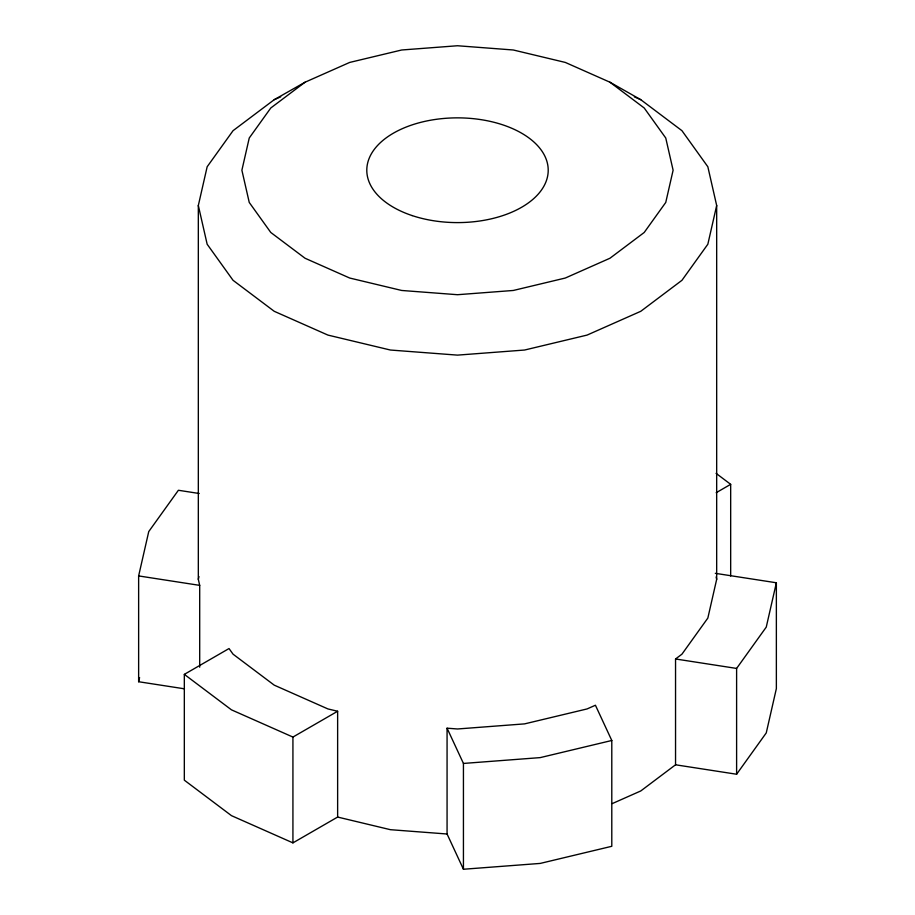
<?xml version="1.0" encoding="UTF-8"?>
<svg xmlns="http://www.w3.org/2000/svg" width="915" height="915" viewBox="0 0 915 915"><rect width="100%" height="100%" fill="white"/><g stroke="black" fill="none" stroke-linecap="round" stroke-linejoin="round"><path stroke-width="1.37" d="M199.699 667.195L199.699 585.371L198.326 579.344L198.326 205.498L207.156 166.77L233.05 130.685L274.237 99.689L305.05 82.213L349.702 62.426L401.696 49.993L457.5 45.75L513.304 49.993L565.298 62.426L609.95 82.213L640.763 99.689L681.95 130.685L707.844 166.77L716.674 205.498L716.674 579.344L707.844 618.071L681.95 654.168L675.544 658.983L675.544 764.791L640.763 790.96L612.272 803.587M184.43 688.812L138.634 681.732L138.634 575.924L148.745 531.581L178.391 490.268L199.207 493.494M138.634 681.732L139.583 677.569M198.326 579.344L198.955 576.587M716.674 205.498L707.844 244.225L681.95 280.31L640.763 311.306L587.087 335.084L524.581 350.033L457.5 355.123L390.419 350.033L327.913 335.084L274.237 311.306L233.05 280.31L207.156 244.225L198.326 205.498M715.301 573.328L776.366 582.775L766.255 627.107L736.609 668.43L736.609 774.239L675.544 764.791M736.609 774.239L766.255 732.915L776.366 688.583L776.366 582.775M305.05 82.213L270.783 107.993L249.246 138.005L241.892 170.224L249.246 202.444L270.783 232.467L305.05 258.247L349.702 278.034L401.696 290.467L457.5 294.71L513.304 290.467L565.298 278.034L609.95 258.247L644.217 232.467L665.754 202.444L673.108 170.224L665.754 138.005L644.217 107.993L609.95 82.213M184.327 674.366L229.025 648.552L233.05 654.168L274.237 685.152L327.913 708.931L337.635 711.252L337.635 817.061L292.926 842.875L231.472 815.654L184.327 780.175L184.327 674.366L231.472 709.846L292.926 737.067L337.635 711.252M716.182 492.705L730.673 484.332L716.079 473.352M274.237 99.689L280.711 96.818M611.792 740.487L540.227 757.609L463.436 763.442L447.069 728.191L457.5 728.981L524.581 723.879L587.087 708.931L595.425 705.236L611.792 740.487L611.792 846.295L540.227 863.417L463.436 869.25L447.069 834L447.069 728.191M447.069 834L390.419 829.688L337.635 817.061M138.634 575.924L199.699 585.371M675.544 658.983L736.609 668.43M634.37 96.864L640.763 99.689M716.125 576.942L716.674 579.344M730.673 484.332L730.673 576.038M463.436 763.442L463.436 869.25M292.926 737.067L292.926 842.875M412.15 215.585A90.711 52.372 0 0 0 548.211 170.224A90.711 52.372 0 0 0 412.15 124.875A90.711 52.372 0 0 0 412.15 215.585"/></g></svg>
